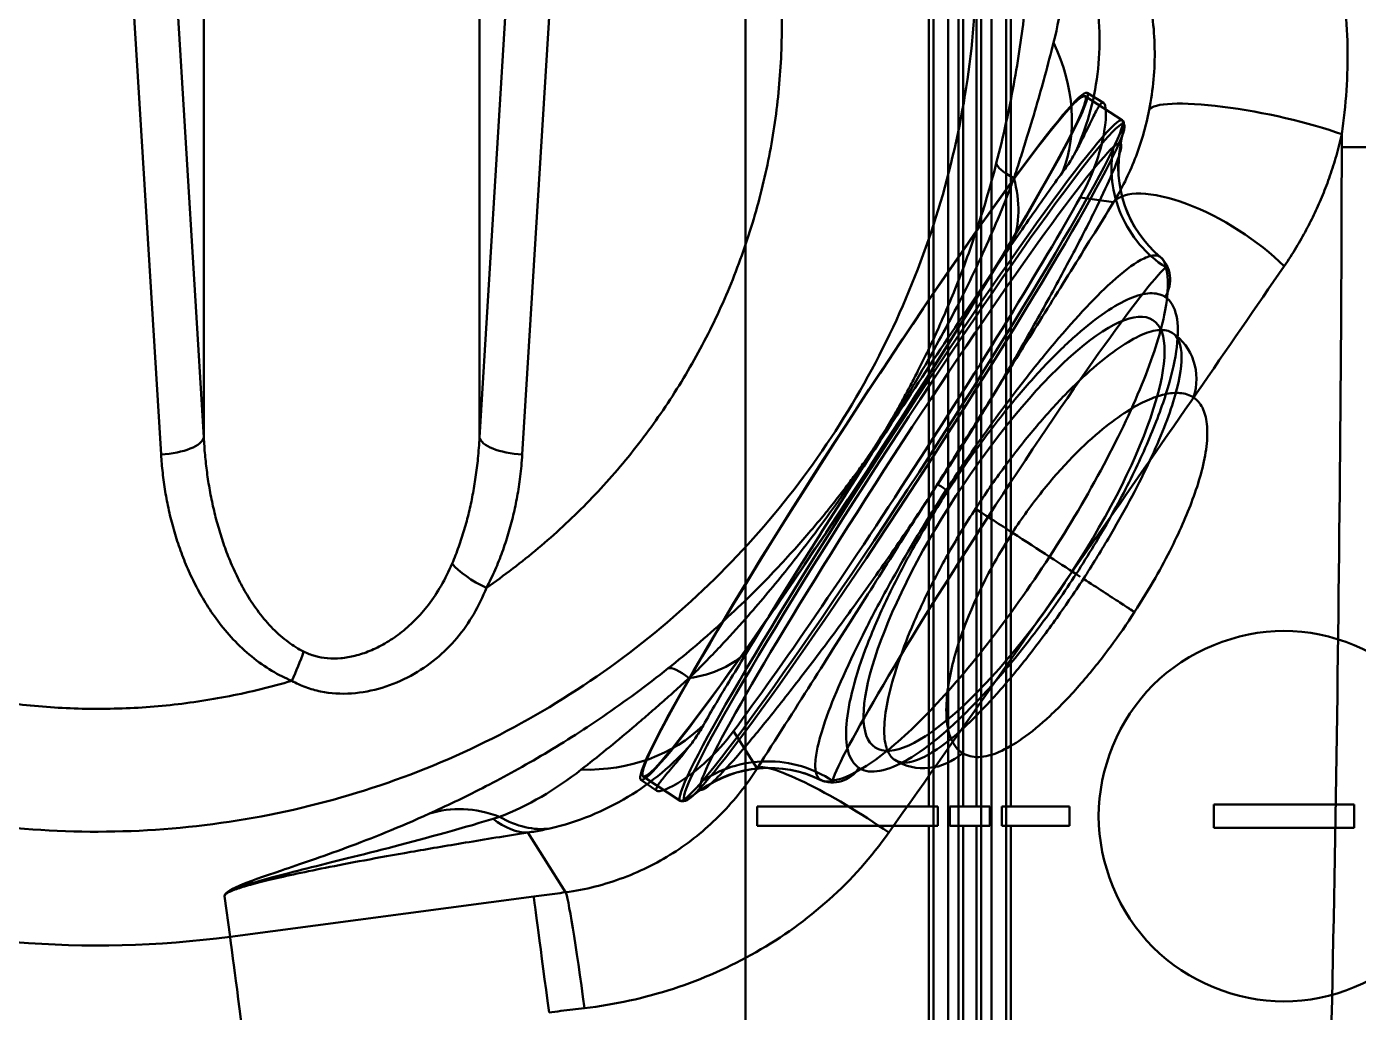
# Model space of a CAD drawing. Header units: millimetres. Extents: x -142 to 142, y -208 to 161.
# Drawn here: x 47.18 to 81.31, y 26.98 to 52.25 of the extents above; entities that cross this region are included whole.
import ezdxf

# ---------------------------------------------------------------- set-up
doc = ezdxf.new("R2010")
doc.units = ezdxf.units.MM
doc.layers.add('1', color=7, linetype='Continuous', true_color=0xffffff)

msp = doc.modelspace()

# ---------------------------------------------------------------- linework, layer by layer
at = {"layer": '1', "color": 251, "linetype": 'Continuous', "lineweight": 50}
for p, q in [((70.3, 95.7, 24.72), (70.3, 32.258, 24.72)), ((70.417, 95.7, 24.5), (70.417, -90.4, 24.5)), ((70.797, 95.7, 24.675), (70.797, -90.4, 24.675)), ((71.06, 95.7, 25.07), (71.06, -90.4, 25.07)), ((71.177, 95.7, 24.85), (71.177, 32.258, 24.85)), ((71.523, 95.7, 24.85), (71.523, 32.258, 24.85)), ((71.64, 95.7, 25.07), (71.64, -90.4, 25.07)), ((71.903, -90.4, 24.675), (71.903, 95.7, 24.675)), ((72.283, 95.7, 24.5), (72.283, -90.4, 24.5)), ((72.4, 95.7, 24.72), (72.4, 32.258, 24.72)), ((65.6, -87, 24.72), (65.6, 87, 24.72)), ((65.6, -87, 24.5), (65.6, 87, 24.5)), ((51.717, 41.72, -79.467), (51.717, 76.58, -67.463)), ((58.783, 41.72, -79.467), (58.783, 73.718, -68.449)), ((49.969, 70.267, -90.769), (51.717, 41.72, -79.467)), ((48.873, 69.831, -91.701), (50.621, 41.284, -80.399)), ((58.783, 41.72, -79.467), (60.222, 65.21, -88.767)), ((59.879, 41.284, -80.399), (61.317, 64.774, -89.699)), ((74.357, 50.553, -45.207), (74.78, 50.299, -45.233)), ((74.303, 50.469, -45.207), (75.255, 49.85, -45.267)), ((75.034, 47.749, -23.653), (74.18, 47.873, -38.601)), ((79.402, 36.758, 24.72), (79.402, 36.758, 24.82)), ((65.296, 34.192, -38.601), (65.9, 33.235, -18.982)), ((62.92, 32.941, -45.207), (63.324, 32.658, -45.233)), ((62.974, 33.024, -45.207), (63.927, 32.406, -45.267)), ((65.902, 32.258, 24.72), (65.902, 32.258, 24.92)), ((70.3, 32.258, 24.72), (65.902, 32.258, 24.72)), ((65.902, 32.258, 24.72), (65.902, 31.758, 24.72)), ((70.533, 32.258, 24.92), (65.902, 32.258, 24.92)), ((65.902, 32.258, 24.92), (65.902, 31.758, 24.92)), ((70.533, 32.258, 24.92), (70.533, 31.758, 24.92)), ((70.841, 32.258, 24.72), (70.841, 31.758, 24.72)), ((71.859, 32.258, 24.72), (70.841, 32.258, 24.72)), ((71.523, 32.258, 24.85), (71.177, 32.258, 24.85)), ((71.859, 32.258, 24.72), (71.859, 31.758, 24.72)), ((73.902, 32.258, 24.92), (72.167, 32.258, 24.92)), ((72.167, 32.258, 24.92), (72.167, 31.758, 24.92)), ((73.902, 32.258, 24.72), (72.4, 32.258, 24.72)), ((73.902, 32.258, 24.72), (73.902, 32.258, 24.92)), ((73.902, 31.758, 24.72), (73.902, 32.258, 24.72)), ((73.902, 31.758, 24.92), (73.902, 32.258, 24.92)), ((81.204, 32.312, 24.92), (77.604, 32.312, 24.92)), ((77.604, 32.312, 24.92), (77.604, 31.712, 24.92)), ((77.604, 32.312, 24.82), (77.604, 31.712, 24.82)), ((77.604, 32.312, 24.82), (77.604, 32.312, 24.92)), ((81.204, 32.312, 24.82), (77.604, 32.312, 24.82)), ((81.204, 31.712, 24.92), (81.204, 32.312, 24.92)), ((81.204, 32.312, 24.82), (81.204, 32.312, 24.92)), ((81.204, 31.712, 24.82), (81.204, 32.312, 24.82)), ((65.902, 31.758, 24.72), (70.3, 31.758, 24.72)), ((65.902, 31.758, 24.72), (65.902, 31.758, 24.92)), ((65.902, 31.758, 24.92), (70.533, 31.758, 24.92)), ((70.3, 31.758, 24.72), (70.3, 16.758, 24.72)), ((70.841, 31.758, 24.72), (71.859, 31.758, 24.72)), ((71.177, 31.758, 24.85), (71.177, 16.758, 24.85)), ((71.523, 31.758, 24.85), (71.177, 31.758, 24.85)), ((71.523, 31.758, 24.85), (71.523, 16.758, 24.85)), ((72.167, 31.758, 24.92), (73.902, 31.758, 24.92)), ((72.4, 31.758, 24.72), (72.4, 16.758, 24.72)), ((72.4, 31.758, 24.72), (73.902, 31.758, 24.72)), ((73.902, 31.758, 24.72), (73.902, 31.758, 24.92)), ((74.652, 32.009, 24.72), (74.652, 32.009, 24.82)), ((60.022, 31.59, -49.262), (60.99, 30.057, -17.855)), ((77.604, 31.712, 24.92), (81.204, 31.712, 24.92)), ((77.604, 31.712, 24.82), (81.204, 31.712, 24.82)), ((77.604, 31.712, 24.82), (77.604, 31.712, 24.92)), ((81.204, 31.712, 24.82), (81.204, 31.712, 24.92)), ((52.388, 28.918, -17.843), (52.25, 29.961, -37.924)), ((60.171, 29.948, -17.843), (52.388, 28.918, -17.843)), ((79.402, 27.258, 24.72), (79.402, 27.258, 24.82))]:
    msp.add_line(p, q, dxfattribs=at)
for centre, radius, start, end in [((49, 54.5, -15), 28.802, 84.4562, 277.5438), ((-1114, 51.8, -22.692), 1194.886, 358.276074, 359.873426)]:
    msp.add_arc(centre, radius, start, end, dxfattribs=at)
at = {"layer": '1', "color": 251, "linetype": 'Continuous', "lineweight": 50, "extrusion": (0, 0, -1)}
msp.add_arc((-49, 54.5, 17.843), 25.806, 262.4562, 0, dxfattribs=at)
at = {"layer": '1', "color": 251, "linetype": 'Continuous', "lineweight": 50, "extrusion": (0.34725, 0.455861, 0.819517)}
msp.add_arc((-24.39, -96.597, 5.489), 5, 193.6023, 237.8485, dxfattribs=at)
at = {"layer": '1', "color": 251, "linetype": 'Continuous', "lineweight": 50, "extrusion": (0.837521, -0.543893, -0.052336)}
for centre, radius, start, end in [((72.395, -43.323, 37.146), 10.5, 180, 0), ((72.395, -43.323, 37.146), 10.4, 180, 0), ((72.395, -43.323, 37.146), 10.5, 0, 180), ((72.395, -43.323, 37.146), 10.4, 0, 180), ((72.395, -43.323, 38.57), 9.896, 191.3137, 348.6861), ((72.395, -43.323, 38.11), 10.534, 39.2573, 140.7427), ((72.395, -43.323, 41.36), 8, 191.3148, 348.6849), ((72.395, -43.323, 38.11), 10.534, 264.3439, 275.6563)]:
    msp.add_arc(centre, radius, start, end, dxfattribs=at)
at = {"layer": '1', "color": 251, "linetype": 'Continuous', "lineweight": 50, "extrusion": (-0.194121, -0.965626, 0.172869)}
msp.add_arc((67.575, -13.471, -67.417), 3, 49.0226, 176.6541, dxfattribs=at)
at = {"layer": '1', "color": 251, "linetype": 'Continuous', "lineweight": 50, "extrusion": (-0.837521, 0.543893, 0.052336)}
for centre, radius, start, end in [((-72.395, -43.323, -38.284), 10.4, 180, 0), ((-72.395, -43.323, -38.374), 10.343, 180, 360), ((-72.395, -43.323, -38.284), 10.4, 0, 180), ((-72.395, -43.323, -38.374), 10.343, 0, 180)]:
    msp.add_arc(centre, radius, start, end, dxfattribs=at)
at = {"layer": '1', "color": 251, "linetype": 'Continuous', "lineweight": 50, "extrusion": (-0.043893, 0.028504, -0.99863)}
for centre, radius, start, end in [((-82.695, -38.284, 43.323), 0.1, 180, 244.2703), ((-79.795, -32.266, 43.323), 6.78, 244.2699, 248.5733)]:
    msp.add_arc(centre, radius, start, end, dxfattribs=at)
at = {"layer": '1', "color": 251, "linetype": 'Continuous', "lineweight": 50, "extrusion": (0.038286, -0.055723, 0.997712)}
msp.add_arc((91.965, -7.22, -45.043), 3, 133.8955, 195.8362, dxfattribs=at)
at = {"layer": '1', "color": 251, "linetype": 'Continuous', "lineweight": 50, "extrusion": (0.030179, -0.0697, 0.997111)}
msp.add_arc((91.05, 10.105, -46.177), 3, 144.9304, 206.414, dxfattribs=at)
at = {"layer": '1', "color": 251, "linetype": 'Continuous', "lineweight": 50, "extrusion": (0.002209, 0.999998, 8.2935e-12)}
msp.add_arc((-86.792, -16, 49.339), 9, 270, 311.9619, dxfattribs=at)
at = {"layer": '1', "color": 251, "linetype": 'Continuous', "lineweight": 50, "extrusion": (0.246983, 0.959623, 0.13462)}
msp.add_arc((-62.099, -65.809, 56.853), 4.5, 3.0276, 28.3028, dxfattribs=at)
at = {"layer": '1', "color": 251, "linetype": 'Continuous', "lineweight": 50, "extrusion": (0.452893, 0.63741, 0.623375)}
msp.add_arc((-27.073, -91.096, 29.095), 5, 189.3675, 216.9315, dxfattribs=at)
at = {"layer": '1', "color": 251, "linetype": 'Continuous', "lineweight": 50, "extrusion": (-0.486617, -0.786015, 0.381293)}
msp.add_arc((41.658, 8.504, -83.063), 3, 58.0977, 176.7546, dxfattribs=at)
at = {"layer": '1', "color": 251, "linetype": 'Continuous', "lineweight": 50, "extrusion": (-0.217064, 0.140963, 0.965926)}
msp.add_arc((-79.595, 25.511, -53.841), 0.8, 90, 172.5069, dxfattribs=at)
at = {"layer": '1', "color": 251, "linetype": 'Continuous', "lineweight": 50, "extrusion": (0.26381, -0.175127, -0.948544)}
msp.add_arc((77.822, 22.795, 55.555), 1.5, 359.9174, 73.6826, dxfattribs=at)
at = {"layer": '1', "color": 251, "linetype": 'Continuous', "lineweight": 50, "extrusion": (0.056843, -0.928273, 0.367529)}
msp.add_arc((53.074, -59.664, -64.994), 1.1, 268.7107, 354.9164, dxfattribs=at)
at = {"layer": '1', "color": 251, "linetype": 'Continuous', "lineweight": 50, "extrusion": (0.056843, 0.928273, -0.367529)}
msp.add_arc((-57.219, -57.182, 71.275), 1.1, 268.7107, 354.9164, dxfattribs=at)
at = {"layer": '1', "color": 251, "linetype": 'Continuous', "lineweight": 50, "extrusion": (0.544637, 0.838672, -7.08322e-05)}
msp.add_arc((-39.697, -56.517, 72.399), 4.5, 3, 5.523, dxfattribs=at)
at = {"layer": '1', "color": 251, "linetype": 'Continuous', "lineweight": 50, "extrusion": (0.544638, 0.838671, -1.98742e-05)}
msp.add_arc((-30.241, -55.607, 72.396), 5, 183, 185.523, dxfattribs=at)
at = {"layer": '1', "color": 251, "linetype": 'Continuous', "lineweight": 50, "extrusion": (-0.544653, -0.838662, 4.14864e-05)}
msp.add_arc((40.062, -36.484, -72.396), 3, 186.3091, 204.9677, dxfattribs=at)
at = {"layer": '1', "color": 251, "linetype": 'Continuous', "lineweight": 50, "extrusion": (0.544639, 0.838671, 7.03072e-08)}
msp.add_arc((-38.144, -40.328, 72.395), 1.5, 93.5, 144.389, dxfattribs=at)
at = {"layer": '1', "color": 251, "linetype": 'Continuous', "lineweight": 50, "extrusion": (0.544639, 0.838671, 1.66533e-16)}
msp.add_arc((-23.104, -51.1, 72.395), 20, 144.389, 156.4364, dxfattribs=at)
at = {"layer": '1', "color": 251, "linetype": 'Continuous', "lineweight": 50, "extrusion": (0.440685, 0.834625, -0.330451)}
msp.add_arc((-34.27, -53.359, 83.706), 1.1, 260.1027, 322.8924, dxfattribs=at)
at = {"layer": '1', "color": 251, "linetype": 'Continuous', "lineweight": 50, "extrusion": (-0.544639, -0.838671, -1.07499e-08)}
msp.add_arc((41.596, -50.58, -72.395), 1.5, 267.6769, 1.6104, dxfattribs=at)
at = {"layer": '1', "color": 251, "linetype": 'Continuous', "lineweight": 50, "extrusion": (-0.544639, -0.838671, 0)}
msp.add_arc((23.104, -51.1, -72.395), 20, 1.6104, 11.3515, dxfattribs=at)
at = {"layer": '1', "color": 251, "linetype": 'Continuous', "lineweight": 50, "extrusion": (0.915401, -0.374275, 0.148186)}
msp.add_arc((53.641, -81.617, 24.553), 1.1, 250.0778, 293.194, dxfattribs=at)
at = {"layer": '1', "color": 251, "linetype": 'Continuous', "lineweight": 50, "extrusion": (0.398094, 0.672996, -0.623376)}
msp.add_arc((-33.123, -0.916, 84.021), 5, 189.3675, 216.9314, dxfattribs=at)
at = {"layer": '1', "color": 251, "linetype": 'Continuous', "lineweight": 50, "extrusion": (0.776203, 0.615944, -0.13462)}
msp.add_arc((-15.997, -47.331, 79.152), 4.5, 3.0276, 28.3027, dxfattribs=at)
at = {"layer": '1', "color": 251, "linetype": 'Continuous', "lineweight": 50, "extrusion": (0.275219, 0.502657, -0.819506)}
msp.add_arc((-35.241, 21.725, 77.251), 5, 193.602, 237.8476, dxfattribs=at)
at = {"layer": '1', "color": 251, "linetype": 'Continuous', "lineweight": 50, "extrusion": (-0.267287, 0.169772, 0.948544)}
msp.add_arc((-66.961, 24.18, -56.017), 1.5, 359.9174, 73.6826, dxfattribs=at)
at = {"layer": '1', "color": 251, "linetype": 'Continuous', "lineweight": 50, "extrusion": (-0.066487, 0.012305, -0.997711)}
msp.add_arc((-41.789, -62.525, 41.295), 3, 133.9021, 195.843, dxfattribs=at)
at = {"layer": '1', "color": 251, "linetype": 'Continuous', "lineweight": 50, "extrusion": (-0.075886, -0.00073529, -0.997116)}
msp.add_arc((-29.603, -69.745, 40.098), 3, 144.8973, 206.3805, dxfattribs=at)
at = {"layer": '1', "color": 251, "linetype": 'Continuous', "lineweight": 50, "extrusion": (-0.531217, -0.832924, 0.155066)}
msp.add_arc((40.686, -9.071, -65.633), 3, 75.8264, 176.9632, dxfattribs=at)
at = {"layer": '1', "color": 251, "linetype": 'Continuous', "lineweight": 50, "extrusion": (0.217064, -0.140963, -0.965926)}
msp.add_arc((65.195, 25.511, 53.841), 0.8, 90, 172.5057, dxfattribs=at)
at = {"layer": '1', "color": 251, "linetype": 'Continuous', "lineweight": 50, "extrusion": (0.043893, -0.028504, 0.99863)}
for centre, radius, start, end in [((64.995, -32.266, -43.323), 6.78, 244.2699, 248.5733), ((62.095, -38.284, -43.323), 0.1, 180, 244.2703)]:
    msp.add_arc(centre, radius, start, end, dxfattribs=at)
at = {"layer": '1', "color": 251, "linetype": 'Continuous', "lineweight": 50, "extrusion": (0.636135, 0.281347, -0.718454)}
msp.add_arc((1.59, 10.14, 83.429), 4.5, 4.3151, 35.0146, dxfattribs=at)
at = {"layer": '1', "color": 251, "linetype": 'Continuous', "lineweight": 50, "extrusion": (0, -1, 0)}
for centre, radius, start, end in [((71.06, 24.07, -32.258), 1, 121.7883, 139.4584), ((71.177, 24.35, -32.258), 0.5, 90, 132.2686), ((71.523, 24.35, -32.258), 0.5, 47.7314, 90), ((71.64, 24.07, -32.258), 1, 40.5416, 58.2117), ((71.06, 24.07, -31.758), 1, 121.7883, 139.4584), ((71.177, 24.35, -31.758), 0.5, 90, 132.2686), ((71.523, 24.35, -31.758), 0.5, 47.7314, 90), ((71.64, 24.07, -31.758), 1, 40.5416, 58.2117)]:
    msp.add_arc(centre, radius, start, end, dxfattribs=at)
at = {"layer": '1', "color": 251, "linetype": 'Continuous', "lineweight": 50, "extrusion": (0.88797, 0.14074, -0.437837)}
msp.add_arc((26.796, -15.877, 79.312), 5, 183.3372, 205.6716, dxfattribs=at)
at = {"layer": '1', "color": 251, "linetype": 'Continuous', "lineweight": 50, "extrusion": (0.800715, 0.205246, -0.562787)}
msp.add_arc((20.647, -3.02, 82.8), 5, 183.7551, 208.8689, dxfattribs=at)
at = {"layer": '1', "color": 251, "linetype": 'Continuous', "lineweight": 50, "extrusion": (-0.990696, -0.132776, 0.029857)}
msp.add_arc((-18.694, -16.08, -64.946), 3, 89.734, 176.9987, dxfattribs=at)
at = {"layer": '1', "color": 251, "linetype": 'Continuous', "lineweight": 50, "extrusion": (-0.991345, -0.131284, 0)}
for centre in [(-18.794, -18, -63.582), (-18.794, -18, -55.731)]:
    msp.add_arc(centre, 3, 90, 177, dxfattribs=at)
at = {"layer": '1', "color": 251, "linetype": 'Continuous', "lineweight": 50, "extrusion": (0.810094, -0.526081, 0.258819)}
msp.add_ellipse((72.483, 39.25, -45.429), major_axis=(-1.491, 0.968, 6.635), ratio=0.951053, dxfattribs=at)
at = {"layer": '1', "color": 251, "linetype": 'Continuous', "lineweight": 50}
for points, degree in [([(78.597, 102.746, 24), (85.521, 46.362, 24)], 1), ([(78.631, 102.778, 24.716), (85.555, 46.392, 24.716)], 1), ([(78.929, 102.815, 25), (81.236, 84.02, 25), (83.544, 65.224, 25), (85.852, 46.429, 25)], 3), ([(87.97, 46.504, 25), (85.674, 65.207, 25), (83.378, 83.909, 25), (81.081, 102.612, 25)], 3), ([(72.029, 48.747, -57.32), (72.209, 49.443, -57.204), (72.506, 50.803, -56.733), (72.778, 52.673, -55.625), (72.915, 54.38, -54.262), (72.94, 55.396, -53.215), (72.943, 55.857, -52.651)], 3), ([(73.497, 51.844, -53.283), (73.698, 52.649, -52.552), (73.794, 53.483, -51.792), (73.749, 54.247, -51.091)], 3), ([(75.894, 53.257, -24.694), (75.952, 53.007, -24.767), (76.045, 52.492, -24.879), (76.102, 51.695, -24.946), (76.072, 50.894, -24.909), (75.997, 50.372, -24.815), (75.947, 50.119, -24.75)], 3), ([(74.044, 49.004, -50.661), (74.19, 49.322, -50.531), (74.435, 49.984, -50.278), (74.649, 51.03, -49.929), (74.699, 52.109, -49.618), (74.617, 52.833, -49.444), (74.547, 53.192, -49.366)], 3), ([(74.78, 50.299, -45.233), (74.768, 50.307, -45.47), (74.74, 50.306, -45.943), (74.687, 50.255, -46.651), (74.624, 50.155, -47.352), (74.547, 50.009, -48.044), (74.455, 49.819, -48.722), (74.344, 49.587, -49.386), (74.211, 49.317, -50.034), (74.104, 49.112, -50.454), (74.044, 49.004, -50.661)], 3), ([(75.947, 50.119, -24.75), (75.904, 49.897, -24.694), (75.798, 49.465, -24.559), (75.588, 48.852, -24.299), (75.334, 48.277, -23.995), (75.138, 47.921, -23.77), (75.034, 47.749, -23.653)], 3), ([(80.883, 49.495, -22.692), (80.842, 49.307, -22.655), (80.748, 48.941, -22.572), (80.584, 48.425, -22.428), (80.398, 47.934, -22.268), (80.196, 47.476, -22.096), (79.976, 47.039, -21.914), (79.724, 46.594, -21.708), (79.518, 46.273, -21.544), (79.405, 46.109, -21.456)], 3), ([(80.883, 49.16, -22.692), (80.883, 49.216, -22.692), (80.883, 49.328, -22.692), (80.883, 49.439, -22.692), (80.883, 49.495, -22.692)], 3), ([(75.031, 49.166, -47.221), (74.923, 48.587, -47.124), (75.065, 47.356, -46.974), (75.871, 46.404, -46.964), (76.371, 46.079, -46.996)], 3), ([(75.03, 49.166, -47.221), (75.147, 49.272, -46.457), (75.196, 49.277, -45.803), (75.216, 49.252, -45.282)], 3), ([(75.216, 49.252, -45.282), (75.217, 49.251, -45.267), (75.218, 49.249, -45.236), (75.22, 49.247, -45.191), (75.221, 49.245, -45.16), (75.221, 49.244, -45.145)], 3), ([(74.044, 49.004, -50.661), (74.016, 48.953, -50.759), (73.955, 48.849, -50.954), (73.85, 48.687, -51.244), (73.77, 48.575, -51.436), (73.728, 48.518, -51.531)], 3), ([(72.453, 46.712, -53.729), (71.58, 45.462, -54.849), (70.584, 43.966, -55.54), (69.551, 42.392, -55.726)], 3), ([(79.405, 46.109, -21.456), (76.555, 41.956, -19.22), (73.159, 37.083, -17.402), (69.274, 31.589, -16.265)], 3), ([(76.236, 46.344, -45.484), (76.234, 46.345, -45.472), (76.231, 46.347, -45.448), (76.226, 46.351, -45.412), (76.222, 46.353, -45.389), (76.221, 46.354, -45.377)], 3), ([(76.371, 46.079, -46.995), (76.352, 46.208, -46.498), (76.307, 46.297, -45.99), (76.236, 46.344, -45.484)], 3), ([(67.826, 32.921, -46.995), (68.098, 32.954, -47.886), (68.797, 33.281, -49.612), (70.192, 34.497, -51.758), (71.803, 36.362, -53.175), (73.425, 38.638, -53.69), (74.844, 41.046, -53.175), (75.893, 43.276, -51.758), (76.437, 45.045, -49.612), (76.452, 45.817, -47.886), (76.371, 46.079, -46.996)], 3), ([(71.496, 39.891, -38.831), (71.735, 40.259, -38.831), (72.236, 40.98, -38.922), (73.016, 41.972, -39.32), (73.792, 42.832, -39.96), (74.528, 43.533, -40.807), (75.195, 44.052, -41.823), (75.77, 44.38, -42.969), (76.23, 44.507, -44.201), (76.451, 44.457, -45.053), (76.539, 44.399, -45.479)], 3), ([(50.621, 41.284, -80.399), (50.631, 41.126, -80.336), (50.658, 40.809, -80.211), (50.724, 40.335, -80.023), (50.817, 39.85, -79.831), (50.94, 39.362, -79.638), (51.094, 38.878, -79.446), (51.278, 38.403, -79.258), (51.494, 37.94, -79.075), (51.75, 37.482, -78.894), (52.06, 37.018, -78.71), (52.457, 36.537, -78.519), (52.936, 36.085, -78.34), (53.463, 35.716, -78.194), (53.803, 35.549, -78.128), (53.972, 35.48, -78.101)], 3), ([(58.96, 37.864, -79.045), (59.041, 38.018, -79.106), (59.189, 38.326, -79.228), (59.37, 38.778, -79.407), (59.526, 39.248, -79.593), (59.653, 39.723, -79.781), (59.753, 40.2, -79.969), (59.831, 40.703, -80.169), (59.867, 41.084, -80.32), (59.879, 41.284, -80.399)], 3), ([(68.42, 40.651, -55.726), (67.402, 39.067, -55.54), (66.441, 37.548, -54.849), (65.654, 36.242, -53.729)], 3), ([(70.527, 40.519, -36.817), (70.199, 40.014, -36.817), (69.526, 39.007, -36.862), (68.498, 37.544, -37.168), (67.486, 36.172, -37.814), (66.551, 34.959, -38.798), (65.747, 33.964, -40.095), (65.108, 33.226, -41.634), (64.666, 32.779, -43.343), (64.509, 32.682, -44.543), (64.467, 32.684, -45.145)], 3), ([(70.787, 40.35, -37.885), (70.499, 39.907, -37.885), (69.962, 39.023, -38), (69.255, 37.68, -38.518), (68.696, 36.399, -39.373), (68.323, 35.258, -40.523), (68.155, 34.335, -41.873), (68.193, 33.626, -43.432), (68.373, 33.334, -44.588), (68.509, 33.245, -45.197)], 3), ([(70.787, 40.35, -37.884), (70.777, 40.356, -37.841), (70.764, 40.365, -37.797), (70.747, 40.376, -37.754)], 3), ([(69.429, 33.45, -45.479), (69.34, 33.507, -45.053), (69.205, 33.689, -44.201), (69.133, 34.161, -42.969), (69.199, 34.819, -41.823), (69.402, 35.639, -40.807), (69.743, 36.597, -39.96), (70.213, 37.656, -39.32), (70.802, 38.773, -38.922), (71.257, 39.523, -38.831), (71.496, 39.891, -38.831)], 3), ([(74.9, 39.128, -51.964), (74.695, 38.781, -52.041), (74.48, 38.436, -52.079), (74.264, 38.094, -52.079)], 3), ([(64.522, 34.343, -51.531), (64.487, 34.281, -51.436), (64.417, 34.163, -51.244), (64.312, 34, -50.954), (64.242, 33.903, -50.759), (64.207, 33.856, -50.661)], 3), ([(60.586, 31.694, -49.366), (60.942, 31.775, -49.443), (61.637, 31.996, -49.618), (62.603, 32.48, -49.929), (63.471, 33.101, -50.278), (63.976, 33.594, -50.531), (64.207, 33.856, -50.661)], 3), ([(64.207, 33.856, -50.661), (64.132, 33.758, -50.454), (63.989, 33.576, -50.032), (63.795, 33.343, -49.381), (63.628, 33.147, -48.714), (63.492, 32.986, -48.034), (63.39, 32.858, -47.344), (63.326, 32.76, -46.646), (63.301, 32.692, -45.942), (63.312, 32.666, -45.47), (63.324, 32.658, -45.233)], 3), ([(59.297, 31.994, -51.091), (60.017, 32.265, -51.796), (60.735, 32.69, -52.552), (61.39, 33.202, -53.283)], 3), ([(65.9, 33.235, -18.982), (65.633, 32.813, -18.865), (65.013, 32.028, -18.614), (63.854, 31.07, -18.25), (62.495, 30.379, -17.968), (61.498, 30.126, -17.872), (60.99, 30.057, -17.855)], 3), ([(64.461, 32.89, -47.221), (64.689, 33.047, -47.175), (65.214, 33.311, -47.089), (66.131, 33.462, -46.999), (67.054, 33.328, -46.966), (67.59, 33.074, -46.981), (67.826, 32.921, -46.995)], 3), ([(64.458, 32.685, -45.282), (64.426, 32.693, -45.803), (64.411, 32.74, -46.457), (64.461, 32.89, -47.221)], 3), ([(67.514, 32.946, -45.377), (67.515, 32.945, -45.389), (67.519, 32.943, -45.412), (67.524, 32.939, -45.448), (67.527, 32.937, -45.472), (67.529, 32.936, -45.484)], 3), ([(67.529, 32.936, -45.484), (67.601, 32.89, -45.99), (67.7, 32.885, -46.498), (67.826, 32.921, -46.995)], 3), ([(64.467, 32.684, -45.145), (64.466, 32.684, -45.16), (64.464, 32.684, -45.191), (64.461, 32.684, -45.236), (64.459, 32.685, -45.267), (64.458, 32.685, -45.282)], 3), ([(52.25, 29.961, -37.924), (52.241, 30.031, -39.263), (52.498, 30.2, -41.934), (53.607, 30.586, -45.796), (55.3, 31.154, -49.409), (56.728, 31.725, -51.613), (57.499, 32.075, -52.651)], 3), ([(59.135, 31.94, -50.947), (59.153, 31.946, -50.962), (59.188, 31.956, -50.992), (59.242, 31.974, -51.04), (59.279, 31.987, -51.074), (59.297, 31.994, -51.091)], 3), ([(60.022, 31.59, -49.262), (60.086, 31.599, -49.272), (60.214, 31.618, -49.293), (60.401, 31.653, -49.328), (60.525, 31.68, -49.353), (60.586, 31.694, -49.366)], 3), ([(69.274, 31.589, -16.265), (68.83, 30.96, -16.135), (67.799, 29.81, -15.854), (65.914, 28.454, -15.451), (63.778, 27.513, -15.145), (62.249, 27.178, -15.037), (61.474, 27.086, -15.014)], 3), ([(61.474, 27.086, -15.014), (61.373, 27.074, -15.011), (61.171, 27.05, -15.006), (60.868, 27.014, -15.001), (60.666, 26.99, -15), (60.565, 26.979, -15)], 3)]:
    msp.add_open_spline(points, degree=degree, dxfattribs=at)
for points, knots in [([(33.505, 37.786, -75.347), (33.903, 37.408, -75.235), (34.729, 36.681, -75.012), (36.485, 35.348, -74.59), (39.82, 33.353, -73.972), (45.186, 31.584, -73.421), (51.993, 31.477, -73.388), (58.52, 33.341, -73.968), (64.125, 37.018, -75.11), (68.403, 42.071, -76.677), (71.004, 48.062, -78.53), (71.556, 52.357, -79.855), (71.521, 54.5, -80.515)], [0, 0, 0, 0, 0.03125, 0.0625, 0.125, 0.25, 0.375, 0.5, 0.625, 0.75, 0.875, 1, 1, 1, 1]), ([(80.798, 53.985, -22.615), (80.937, 53.254, -22.738), (81.054, 52.125, -22.837), (81.019, 50.613, -22.811), (80.939, 49.865, -22.741), (80.883, 49.495, -22.692)], [0, 0, 0, 0, 0.5, 0.75, 1, 1, 1, 1]), ([(72.48, 48.368, -55.442), (72.495, 48.411, -55.429), (72.523, 48.497, -55.405), (72.578, 48.666, -55.35), (72.668, 48.946, -55.248), (72.837, 49.48, -55.008), (73.052, 50.194, -54.593), (73.289, 51.033, -53.991), (73.424, 51.562, -53.529), (73.497, 51.844, -53.283)], [0, 0, 0, 0, 0.033413, 0.066449, 0.130808, 0.25315, 0.495612, 0.731591, 1, 1, 1, 1]), ([(74.18, 47.873, -38.601), (74.559, 48.547, -39.544), (74.724, 49.134, -40.579), (74.867, 50.002, -42.847), (74.843, 50.258, -44.018), (74.78, 50.299, -45.233)], [0, 0, 0, 0, 0.5, 0.5, 1, 1, 1, 1]), ([(75.221, 49.244, -45.145), (75.223, 49.242, -45.107), (75.225, 49.237, -45.032), (75.228, 49.224, -44.881), (75.231, 49.199, -44.619), (75.227, 49.131, -44.095), (75.177, 48.926, -43.058), (74.986, 48.437, -41.634), (74.572, 47.554, -40.095), (73.99, 46.414, -38.798), (73.262, 45.066, -37.814), (72.42, 43.584, -37.168), (71.502, 42.049, -36.862), (70.856, 41.025, -36.817), (70.527, 40.519, -36.817)], [0, 0, 0, 0, 0.007812, 0.015625, 0.03125, 0.0625, 0.125, 0.25, 0.375, 0.5, 0.625, 0.75, 0.875, 1, 1, 1, 1]), ([(68.953, 41.543, -56.287), (68.993, 41.605, -56.287), (69.078, 41.738, -56.3), (69.208, 41.95, -56.354), (69.348, 42.187, -56.435), (69.5, 42.45, -56.534), (69.663, 42.744, -56.645), (69.838, 43.07, -56.764), (70.028, 43.437, -56.889), (70.233, 43.849, -57.016), (70.454, 44.317, -57.142), (70.693, 44.851, -57.261), (70.951, 45.463, -57.365), (71.226, 46.173, -57.444), (71.511, 46.978, -57.477), (71.786, 47.849, -57.444), (71.952, 48.448, -57.37), (72.029, 48.747, -57.32)], [0, 0, 0, 0, 0.02925, 0.062264, 0.099115, 0.139738, 0.184338, 0.233302, 0.287208, 0.346828, 0.413032, 0.487012, 0.569956, 0.663896, 0.77119, 0.8859, 1, 1, 1, 1]), ([(73.728, 48.518, -51.531), (73.602, 48.349, -51.814), (73.47, 48.166, -52.087), (73.198, 47.783, -52.601), (73.058, 47.583, -52.843), (72.766, 47.163, -53.305), (72.613, 46.941, -53.524), (72.453, 46.712, -53.729)], [0, 0, 0, 0, 0.338634, 0.338634, 0.667712, 0.667712, 1, 1, 1, 1]), ([(68.965, 41.535, -56.089), (69.057, 41.678, -56.094), (69.237, 41.957, -56.102), (69.612, 42.561, -56.155), (70.222, 43.582, -56.214), (70.964, 44.933, -56.18), (71.612, 46.263, -56.002), (72.015, 47.186, -55.799), (72.24, 47.739, -55.645), (72.358, 48.044, -55.551), (72.419, 48.203, -55.498), (72.45, 48.285, -55.47), (72.467, 48.332, -55.454), (72.476, 48.356, -55.446), (72.48, 48.368, -55.442)], [0, 0, 0, 0, 0.065781, 0.128196, 0.274717, 0.52511, 0.721629, 0.848377, 0.92085, 0.959606, 0.979602, 0.989752, 0.994865, 1, 1, 1, 1]), ([(76.221, 46.354, -45.377), (76.216, 46.356, -45.348), (76.208, 46.36, -45.291), (76.19, 46.368, -45.178), (76.157, 46.378, -44.982), (76.088, 46.388, -44.603), (75.934, 46.369, -43.893), (75.58, 46.206, -42.647), (74.783, 45.568, -40.722), (73.66, 44.338, -39.176), (72.606, 43.012, -38.34), (71.935, 42.113, -37.985), (71.322, 41.247, -37.788), (70.934, 40.66, -37.765), (70.747, 40.376, -37.754)], [0, 0, 0, 0, 0.007051, 0.014067, 0.027976, 0.055296, 0.10785, 0.204452, 0.37159, 0.631989, 0.738524, 0.829187, 0.917375, 1, 1, 1, 1]), ([(76.539, 44.399, -45.479), (76.692, 44.297, -46.225), (76.852, 43.885, -47.72), (76.675, 42.905, -49.392), (76.306, 41.885, -50.492), (75.927, 41.028, -51.171), (75.457, 40.099, -51.679), (75.092, 39.453, -51.891), (74.9, 39.128, -51.964)], [0, 0, 0, 0, 0.25, 0.5, 0.625, 0.75, 0.875, 1, 1, 1, 1]), ([(72.442, 39.277, -39.455), (72.682, 39.646, -39.455), (73.194, 40.357, -39.564), (73.992, 41.257, -40.026), (74.734, 41.936, -40.692), (75.369, 42.398, -41.452), (75.901, 42.687, -42.247), (76.358, 42.845, -43.085), (76.765, 42.881, -44.012), (76.985, 42.809, -44.674), (77.082, 42.744, -45.022)], [0, 0, 0, 0, 0.149288, 0.295781, 0.431913, 0.553033, 0.661814, 0.766249, 0.876725, 1, 1, 1, 1]), ([(77.082, 42.744, -45.022), (77.176, 42.682, -45.361), (77.331, 42.504, -46.05), (77.448, 42.084, -47.067), (77.437, 41.526, -48.003), (77.312, 40.889, -48.787), (77.108, 40.237, -49.393), (76.848, 39.58, -49.858), (76.521, 38.878, -50.219), (76.1, 38.091, -50.475), (75.76, 37.533, -50.538), (75.572, 37.244, -50.538)], [0, 0, 0, 0, 0.120798, 0.245551, 0.373273, 0.488789, 0.590412, 0.683424, 0.776773, 0.881797, 1, 1, 1, 1]), ([(51.717, 41.72, -79.467), (51.724, 41.57, -79.429), (51.745, 41.27, -79.353), (51.796, 40.817, -79.238), (51.867, 40.36, -79.123), (51.961, 39.9, -79.006), (52.078, 39.444, -78.891), (52.218, 38.995, -78.777), (52.385, 38.552, -78.665), (52.584, 38.111, -78.554), (52.827, 37.665, -78.441), (53.125, 37.222, -78.329), (53.476, 36.81, -78.225), (53.862, 36.471, -78.139), (54.138, 36.298, -78.095), (54.274, 36.229, -78.078)], [0, 0, 0, 0, 0.069791, 0.140164, 0.212191, 0.285345, 0.35899, 0.432559, 0.506343, 0.5817, 0.661466, 0.747968, 0.837618, 0.923458, 1, 1, 1, 1]), ([(63.622, 35.802, -57.32), (63.866, 35.995, -57.371), (64.355, 36.399, -57.446), (65.063, 37.027, -57.478), (65.722, 37.654, -57.438), (66.301, 38.244, -57.344), (66.793, 38.776, -57.218), (67.212, 39.253, -57.077), (67.572, 39.681, -56.93), (67.883, 40.068, -56.782), (68.155, 40.419, -56.64), (68.393, 40.737, -56.507), (68.603, 41.027, -56.393), (68.787, 41.292, -56.309), (68.9, 41.462, -56.287), (68.953, 41.543, -56.287)], [0, 0, 0, 0, 0.114945, 0.233285, 0.348427, 0.451647, 0.542466, 0.623062, 0.695064, 0.759778, 0.818188, 0.871218, 0.919201, 0.962109, 1, 1, 1, 1]), ([(64.153, 35.544, -55.442), (64.162, 35.553, -55.446), (64.18, 35.57, -55.454), (64.216, 35.606, -55.47), (64.278, 35.667, -55.498), (64.399, 35.787, -55.551), (64.629, 36.02, -55.646), (65.045, 36.452, -55.8), (65.736, 37.21, -56.006), (66.713, 38.375, -56.186), (67.654, 39.62, -56.212), (68.329, 40.584, -56.15), (68.705, 41.138, -56.1), (68.876, 41.398, -56.093), (68.965, 41.535, -56.089)], [0, 0, 0, 0, 0.005139, 0.010258, 0.020421, 0.040444, 0.079253, 0.151771, 0.279223, 0.482553, 0.741199, 0.879797, 0.937084, 1, 1, 1, 1]), ([(70.747, 40.376, -37.754), (70.583, 40.121, -37.763), (70.247, 39.595, -37.781), (69.74, 38.749, -37.943), (69.202, 37.802, -38.254), (68.393, 36.272, -39.045), (67.685, 34.684, -40.572), (67.394, 33.636, -42.531), (67.381, 33.219, -43.826), (67.425, 33.059, -44.569), (67.464, 32.996, -44.965), (67.487, 32.97, -45.169), (67.502, 32.956, -45.288), (67.51, 32.949, -45.347), (67.514, 32.946, -45.377)], [0, 0, 0, 0, 0.073864, 0.151564, 0.242587, 0.34849, 0.612832, 0.785921, 0.887242, 0.942256, 0.970795, 0.985315, 0.992637, 1, 1, 1, 1]), ([(71.161, 33.627, -45.022), (71.041, 33.704, -44.597), (70.857, 33.931, -43.775), (70.735, 34.466, -42.652), (70.751, 35.106, -41.72), (70.87, 35.786, -40.986), (71.062, 36.466, -40.427), (71.308, 37.136, -40.011), (71.608, 37.814, -39.707), (71.981, 38.531, -39.504), (72.277, 39.023, -39.455), (72.442, 39.277, -39.455)], [0, 0, 0, 0, 0.150273, 0.290084, 0.416044, 0.527691, 0.627553, 0.7186, 0.805674, 0.897601, 1, 1, 1, 1]), ([(54.274, 36.229, -78.078), (54.367, 36.182, -78.066), (54.566, 36.105, -78.041), (54.888, 36.048, -78.009), (55.234, 36.05, -77.988), (55.601, 36.113, -77.984), (55.983, 36.24, -78.002), (56.371, 36.433, -78.046), (56.758, 36.694, -78.119), (57.135, 37.026, -78.221), (57.491, 37.434, -78.349), (57.816, 37.921, -78.497), (57.998, 38.288, -78.599), (58.081, 38.485, -78.648)], [0, 0, 0, 0, 0.066729, 0.135879, 0.208512, 0.285519, 0.36761, 0.455412, 0.549507, 0.650411, 0.758666, 0.874986, 1, 1, 1, 1]), ([(74.264, 38.094, -52.079), (74.143, 37.913, -52.079), (73.9, 37.551, -52.057), (73.407, 36.844, -51.925), (72.779, 36.01, -51.599), (72.041, 35.128, -50.967), (71.346, 34.397, -50.128), (70.716, 33.849, -49.116), (70.171, 33.498, -47.975), (69.732, 33.353, -46.748), (69.516, 33.394, -45.902), (69.429, 33.45, -45.479)], [0, 0, 0, 0, 0.0625, 0.125, 0.25, 0.375, 0.5, 0.625, 0.75, 0.875, 1, 1, 1, 1]), ([(53.972, 35.48, -78.101), (54.086, 35.416, -78.075), (54.326, 35.306, -78.026), (54.835, 35.162, -77.939), (55.506, 35.123, -77.872), (56.299, 35.276, -77.893), (57.036, 35.589, -78.011), (57.68, 36.026, -78.213), (58.222, 36.564, -78.472), (58.653, 37.179, -78.759), (58.868, 37.631, -78.952), (58.96, 37.864, -79.045)], [0, 0, 0, 0, 0.0625, 0.125, 0.25, 0.375, 0.5, 0.625, 0.75, 0.875, 1, 1, 1, 1]), ([(75.572, 37.244, -50.538), (75.374, 36.938, -50.538), (74.926, 36.292, -50.458), (74.186, 35.367, -50.063), (73.412, 34.559, -49.367), (72.697, 33.972, -48.452), (72.08, 33.618, -47.408), (71.555, 33.485, -46.258), (71.279, 33.553, -45.44), (71.161, 33.627, -45.022)], [0, 0, 0, 0, 0.125064, 0.26883, 0.423983, 0.571272, 0.708863, 0.850851, 1, 1, 1, 1]), ([(79.402, 36.758, 24.82), (78.19, 36.758, 24.82), (75.666, 35.745, 24.82), (74.652, 33.221, 24.82), (74.652, 32.009, 24.82)], [0, 0, 0, 0, 0.499999, 1, 1, 1, 1]), ([(79.402, 36.758, 24.72), (78.19, 36.758, 24.72), (75.666, 35.745, 24.72), (74.652, 33.221, 24.72), (74.652, 32.009, 24.72)], [0, 0, 0, 0, 0.499999, 1, 1, 1, 1]), ([(83.199, 34.858, 24.82), (83.065, 35.039, 24.82), (82.102, 36.161, 24.82), (80.614, 36.758, 24.82), (79.402, 36.758, 24.82)], [0, 0, 0, 0, 0.151813, 1, 1, 1, 1]), ([(83.199, 34.858, 24.72), (83.065, 35.039, 24.72), (82.102, 36.161, 24.72), (80.614, 36.758, 24.72), (79.402, 36.758, 24.72)], [0, 0, 0, 0, 0.151825, 1, 1, 1, 1]), ([(65.654, 36.242, -53.729), (65.507, 35.999, -53.52), (65.364, 35.765, -53.296), (65.097, 35.323, -52.83), (64.971, 35.114, -52.587), (64.735, 34.715, -52.077), (64.624, 34.524, -51.809), (64.522, 34.343, -51.531)], [0, 0, 0, 0, 0.338676, 0.338676, 0.667739, 0.667739, 1, 1, 1, 1]), ([(57.499, 32.075, -52.651), (57.708, 32.17, -52.933), (58.148, 32.375, -53.476), (58.853, 32.722, -54.236), (59.589, 33.111, -54.943), (60.607, 33.689, -55.81), (61.939, 34.53, -56.733), (63.059, 35.354, -57.204), (63.622, 35.802, -57.32)], [0, 0, 0, 0, 0.125, 0.25, 0.375, 0.5, 0.75, 1, 1, 1, 1]), ([(61.39, 33.202, -53.283), (61.809, 33.53, -53.752), (62.354, 33.972, -54.297), (63.051, 34.567, -54.839), (63.407, 34.878, -55.082), (63.774, 35.203, -55.289), (64.026, 35.428, -55.397), (64.152, 35.544, -55.442)], [0, 0, 0, 0, 0.5, 0.625, 0.75, 0.875, 1, 1, 1, 1]), ([(63.324, 32.658, -45.233), (63.386, 32.617, -44.018), (63.63, 32.699, -42.845), (64.365, 33.183, -40.577), (64.834, 33.572, -39.544), (65.296, 34.192, -38.601)], [0, 0, 0, 0, 0.5, 0.5, 1, 1, 1, 1]), ([(52.25, 29.961, -37.924), (52.245, 29.994, -38.564), (52.329, 30.073, -39.843), (52.72, 30.225, -41.723), (53.358, 30.411, -43.53), (54.495, 30.705, -45.814), (56.356, 31.16, -48.397), (58.175, 31.652, -50.152), (59.135, 31.94, -50.947)], [0, 0, 0, 0, 0.125, 0.25, 0.375, 0.5, 0.75, 1, 1, 1, 1]), ([(74.652, 32.009, 24.82), (74.652, 30.797, 24.82), (75.665, 28.272, 24.82), (78.19, 27.258, 24.82), (79.402, 27.258, 24.82)], [0, 0, 0, 0, 0.500012, 1, 1, 1, 1]), ([(74.652, 32.009, 24.72), (74.652, 30.797, 24.72), (75.665, 28.272, 24.72), (78.19, 27.258, 24.72), (79.402, 27.258, 24.72)], [0, 0, 0, 0, 0.500012, 1, 1, 1, 1]), ([(79.402, 27.258, 24.82), (80.614, 27.258, 24.82), (82.102, 27.856, 24.82), (83.065, 28.978, 24.82), (83.199, 29.158, 24.82)], [0, 0, 0, 0, 0.848237, 1, 1, 1, 1]), ([(79.402, 27.258, 24.72), (80.614, 27.258, 24.72), (82.102, 27.856, 24.72), (83.065, 28.978, 24.72), (83.199, 29.158, 24.72)], [0, 0, 0, 0, 0.848225, 1, 1, 1, 1])]:
    msp.add_open_spline(points, degree=3, knots=knots, dxfattribs=at)
at = {"layer": '1', "color": 251, "linetype": 'Continuous', "lineweight": 50, "extrusion": (-2.14483e-12, -0.368125, -0.929776)}
msp.add_open_spline([(66.528, 52.659, -84.903), (66.54, 52.068, -84.668), (66.505, 50.892, -84.203), (66.275, 49.134, -83.507), (65.87, 47.416, -82.827), (65.298, 45.755, -82.169), (64.567, 44.168, -81.541), (63.69, 42.672, -80.948), (62.678, 41.281, -80.398), (61.545, 40.006, -79.893), (60.304, 38.857, -79.438), (59.418, 38.181, -79.17), (58.96, 37.864, -79.045)], degree=3, dxfattribs=at)
at = {"layer": '1', "color": 251, "linetype": 'Continuous', "lineweight": 50, "extrusion": (0.837521, -0.543893, -0.052336)}
msp.add_open_spline([(75.034, 47.749, -23.653), (74.663, 47.15, -23.362), (73.929, 45.968, -22.82), (72.882, 44.288, -22.121), (71.814, 42.583, -21.478), (70.735, 40.865, -20.894), (69.66, 39.158, -20.372), (68.535, 37.38, -19.887), (67.313, 35.453, -19.423), (66.387, 33.999, -19.124), (65.9, 33.235, -18.982)], degree=3, dxfattribs=at)
at = {"layer": '1', "color": 251, "linetype": 'Continuous', "lineweight": 50, "extrusion": (-0.810094, 0.526081, -0.258819)}
for points in [[(76.352, 45.322, -45.197), (76.247, 45.39, -44.73), (75.989, 45.452, -43.796), (75.47, 45.32, -42.441), (74.834, 44.961, -41.18), (74.103, 44.386, -40.06), (73.298, 43.606, -39.126), (72.453, 42.651, -38.422), (71.599, 41.551, -37.985), (71.05, 40.756, -37.885), (70.787, 40.35, -37.885)], [(68.509, 33.245, -45.197), (68.654, 33.152, -45.841), (69.019, 33.111, -47.065), (69.738, 33.409, -48.709), (70.61, 34.042, -50.152), (71.571, 34.961, -51.295), (72.573, 36.11, -52.094), (73.563, 37.428, -52.514), (74.494, 38.851, -52.537), (75.319, 40.311, -52.151), (75.988, 41.723, -51.376), (76.465, 43.032, -50.206), (76.695, 44.075, -48.804), (76.691, 44.886, -47.144), (76.504, 45.223, -45.874), (76.352, 45.322, -45.197)]]:
    msp.add_open_spline(points, degree=3, dxfattribs=at)
at = {"layer": '1', "color": 251, "linetype": 'Continuous', "lineweight": 50, "extrusion": (-0.837521, 0.543893, 0.052336)}
for points in [[(68.979, 41.526, -55.87), (69.009, 41.573, -55.87), (69.069, 41.664, -55.867), (69.151, 41.789, -55.854), (69.231, 41.91, -55.837), (69.31, 42.031, -55.814), (69.39, 42.151, -55.788), (69.468, 42.268, -55.759), (69.523, 42.351, -55.737), (69.551, 42.392, -55.726)], [(68.42, 40.651, -55.726), (68.448, 40.695, -55.738), (68.503, 40.782, -55.761), (68.578, 40.901, -55.789), (68.653, 41.019, -55.815), (68.729, 41.138, -55.836), (68.805, 41.257, -55.854), (68.883, 41.378, -55.866), (68.946, 41.475, -55.87), (68.979, 41.526, -55.87)]]:
    msp.add_open_spline(points, degree=3, dxfattribs=at)
at = {"layer": '1', "color": 251, "linetype": 'Continuous', "lineweight": 50, "extrusion": (2.93621e-08, -0.245188, -0.969475)}
msp.add_open_spline([(58.081, 38.485, -78.648), (58.142, 38.628, -78.685), (58.254, 38.914, -78.757), (58.396, 39.352, -78.868), (58.514, 39.794, -78.979), (58.611, 40.243, -79.093), (58.689, 40.706, -79.21), (58.749, 41.199, -79.335), (58.774, 41.54, -79.421), (58.783, 41.72, -79.467)], degree=3, knots=[0, 0, 0, 0, 0.141571, 0.278763, 0.416702, 0.554587, 0.692871, 0.838494, 1, 1, 1, 1], dxfattribs=at)
at = {"layer": '1', "color": 251, "linetype": 'Continuous', "lineweight": 50, "extrusion": (-5.19915e-13, -0.368125, -0.929776)}
msp.add_open_spline([(53.972, 35.48, -78.101), (53.443, 35.323, -78.039), (52.378, 35.062, -77.935), (50.752, 34.822, -77.84), (49.114, 34.735, -77.806), (47.475, 34.801, -77.832), (45.847, 35.02, -77.919), (44.242, 35.391, -78.066), (42.671, 35.914, -78.273), (41.147, 36.588, -78.539), (39.683, 37.409, -78.865), (38.294, 38.375, -79.247), (36.992, 39.481, -79.685), (36.195, 40.304, -80.011), (35.815, 40.738, -80.183)], degree=3, dxfattribs=at)
at = {"layer": '1', "color": 251, "linetype": 'Continuous', "lineweight": 50, "extrusion": (0.131104, -0.989986, -0.052336)}
for points in [[(52.25, 29.961, -37.924), (52.247, 29.983, -38.348), (52.291, 30.033, -39.186), (52.491, 30.123, -40.387), (52.838, 30.234, -41.611), (53.335, 30.363, -42.817), (53.985, 30.512, -44), (54.807, 30.682, -45.165), (55.796, 30.872, -46.281), (56.989, 31.088, -47.364), (58.397, 31.328, -48.382), (59.457, 31.5, -48.983), (60.022, 31.59, -49.262)], [(60.99, 30.057, -17.855), (60.899, 30.045, -17.853), (60.717, 30.021, -17.848), (60.444, 29.985, -17.844), (60.262, 29.961, -17.843), (60.171, 29.948, -17.843)]]:
    msp.add_open_spline(points, degree=3, dxfattribs=at)

doc.saveas('drawing.dxf')
